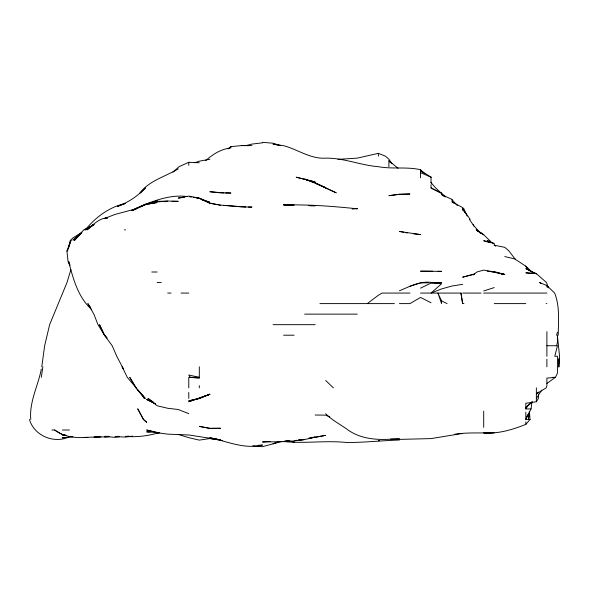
<?xml version="1.0" encoding="UTF-8"?>
<svg xmlns="http://www.w3.org/2000/svg" width="589" height="589" viewBox="0 0 589 589"><rect width="100%" height="100%" fill="white"/><g stroke="black" fill="none" stroke-linecap="round" stroke-linejoin="round"><path stroke-width="0.88" d="M538.56 394.012L538.398 398.4L536.365 401.742L525.83 403.281L525.83 408.935L531.05 408.935L531.977 401.912M559.013 358.9L559.241 366.8L558.519 366.8L558.586 365.047M558.659 363.288L558.828 358.9M558.225 335.2C558.379 321.182 559.955 306.42 554.654 293.072L546.894 285.569L539.598 282.536L541.055 283.486M528.87 413.323L528.466 419.464L529.437 411.571M558.519 366.8L559.55 356.271L557.518 336.717M41.311 377.335L42.872 366.8M41.782 366.8L44.646 345.736L49.631 324.672L66.984 282.536L70.923 269.622M556.679 345.736L557.43 342.231L557.43 335.2L556.568 335.2L557.43 332.218M41.311 369.141C38.064 385.994 29.141 401.904 30.775 419.464M67.875 250.06L70.319 240.408L72.911 237.941L81.937 232.316M68.42 248.506L70.982 240.408L70.319 240.408M527.648 414.604L525.83 419.464L530.056 419.464L529.386 411.571M69.922 265.521L68.052 261.472L66.918 250.936L70.982 240.408M531.05 408.935L525.83 419.464L525.83 412.109M525.83 408.935L527.722 405.924M536.365 398.4L541.74 390.124M454.73 434.203C467.865 432.223 481.044 433.32 494.23 432.738L483.702 432.849C498.272 434.056 512.445 429.683 525.83 424.389L530.056 419.464M139.784 193.199C149.15 180.521 165.34 176.685 178.239 168.859M85.913 229.195C96.029 216.818 109.76 206.813 125.575 203.411L117.469 206.503M81.046 233.561L74.45 240.408L83.719 229.872L92.399 225.639M140.521 192.839L145.571 187.744C137.73 196.071 128.262 202.52 117.469 206.371M531.779 402.051L525.83 407.529L532.412 401.823M172.975 172.179L179.056 166.672L188.774 162.299L199.303 162.763M538.412 392.053L536.365 393.842L546.18 387.871L546.894 385.839L546.894 378.116L555.442 377.335L557.43 373.198L557.43 356.271L554.786 356.271L557.43 345.736L546.894 345.736M80.811 233.332L72.911 240.121L81.334 233.2M205.627 160.709C212.739 154.237 221.155 149.002 230.903 147.913L230.903 146.624L241.438 145.608L251.974 145.608M228.098 148.929L230.903 146.624M367.838 303.21L378.366 295.236L382.047 293.072L409.966 293.072M546.894 383.439L555.442 377.335L552.651 377.335M131.509 210.487C148.745 202.668 167.696 194.142 187.015 196.498M91.67 226.124L84.757 229.872L93.975 224.438L85.589 229.872L93.975 224.343L87.054 229.872C93.003 224.976 98.915 218.269 107.139 217.878M133.394 210.008L146.639 204.236L157.175 202.528L146.639 204.383L157.175 201.283L167.71 201.291L158.927 201.732M133.644 210.008L136.059 208.808L132.834 210.126M420.502 288.168L431.03 283.022L441.566 283.751L431.03 293.072L441.566 288.919L452.102 285.996L462.63 284.347M474.705 274.165L473.166 274.879L476.913 272.008L483.702 270.071L504.766 274.393L501.254 274.003M146.639 203.846L136.111 208.484L146.639 203.853L157.175 200.731M399.43 290.782C409.517 286.622 419.721 280.938 431.03 282.374M132.864 210.126L136.111 208.808L115.039 214.425L104.511 218.504L107.139 218.063M474.705 273.856L462.63 277.183L473.166 274.533M277.809 442.022L273.038 443.819L277.964 442.022M159.671 432.473C148.715 435.867 137.038 437.384 125.575 436.39L129.087 436.132M158.839 432.76L157.175 433.394L159.759 432.547M199.303 398.024L209.839 394.343L188.774 401.727L198.464 398.4M194.444 162.8L199.303 161.165L209.839 159.236M483.702 290.951L494.23 287.587M409.966 286.269L419.692 283.199M69.399 436.78C54.07 444.025 34.295 435.948 29.45 419.464M281.814 441.441L262.503 446.683L252.85 445.77M245.9 145.608L251.974 144.077L262.503 142.832M356.124 208.808L357.302 208.513L352.163 209.095M391.906 163.683L388.902 159.199L385.375 156.144L378.366 153.339L357.302 158.124L337.99 159.347M65.011 437.303L62.375 437.833L72.911 436.795M309.026 438.172L315.167 437.053C305.168 439.814 294.831 441.367 284.45 441.294M165.075 201.755L166.827 201.475M218.615 439.527L209.839 438.533L199.303 440.123L188.774 437.671L178.239 434.424M309.026 438.304L325.702 435.345L315.167 437.347L311.662 437.421M132.599 436.11L125.575 437.097L115.039 436.537L119.427 436.309M462.63 433.43L431.03 438.599L399.43 439.387L390.654 439.063M119.427 436.788L115.039 437.355L104.511 436.361L108.899 436.346M284.472 441.205L289.869 440.535L283.574 441.676L262.503 441.978L270.403 441.441M184.386 197.352L178.239 198.073L188.774 196.093L199.303 198.162L209.839 203.205L220.374 205.23M108.899 436.736L93.975 437.207L100.123 436.743M100.999 436.743L83.439 437.502L86.075 437.332M294.979 440.454L296.738 440.292M298.49 440.138L304.638 439.578L298.49 439.895M87.835 437.355C76.445 438.172 63.958 437.237 54.637 429.999L51.847 429.999M399.43 440.012C381.849 440.601 364.392 442.545 346.766 442.516C325.695 440.248 304.623 443.811 283.574 441.514M158.051 201.747L167.71 201.033L178.239 201.313L172.098 201.328M399.43 438.459C381.996 440.292 363.008 440.52 348.025 429.999C340.663 424.455 332.152 420.45 325.702 413.714M108.899 436.552L104.511 436.839L108.899 436.655M258.115 445.313L262.503 445.041C244.369 449.495 227.199 441.389 209.839 437.701L220.374 439.865L188.774 434.976L167.71 434.13L157.175 432.768L146.639 429.999L157.175 432.407L146.639 431.877L150.151 431.892M312.538 205.848L315.167 205.745L309.026 205.451M420.502 282.941L428.402 282.801M431.03 282.757L441.566 282.698L431.03 282.536M431.03 177.208L420.502 172.614M357.302 208.808C332.918 206.268 308.202 204.324 283.574 205.031L294.102 204.943L283.574 204.597M124.456 229.872L125.575 229.872M66.918 250.936L67.654 250.936M151.815 272.008L157.175 272.008M157.175 282.536L161.268 282.536M167.71 293.072L171.053 293.072M181.11 293.072L188.774 293.072M420.502 293.072L460.966 293.072L462.63 303.607L460.966 293.072M462.63 293.072L481.036 293.072M483.702 293.072L546.894 293.072M319.908 303.607L367.19 303.607M367.838 303.607L394.365 303.607M399.43 303.607L409.966 303.607L420.502 297.43L431.03 302.761M494.23 303.607L525.83 303.607M546.165 303.607L546.894 303.607M304.638 314.136L357.302 314.136M273.038 324.672L315.167 324.672M283.574 335.2L294.102 335.2M199.303 366.8L199.303 377.335L188.774 377.335L188.774 387.871M62.375 429.999L69.45 429.999M241.438 145.586L249.441 145.608M245.827 207.033L220.374 205.075L209.839 203.205L199.303 198.272L196.674 197.875M248.462 207.056L251.974 207.078L241.438 206.872L223.886 205.384M315.167 415.024L325.702 415.142L329.759 416.946M432.79 271.234L420.502 271.183L441.566 271.352L438.054 271.308M223.886 192.905L209.839 191.727L220.374 192.839L230.903 193.03L225.639 192.934M65.887 435.212L62.375 435.013L65.887 435.308M196.674 198.088L199.303 198.272L209.839 202.255L201.939 199.818M487.206 271.102L494.23 271.595L504.766 274.562L494.23 272.008L489.842 271.522M548.388 287.859L546.504 282.536L536.365 273.649L525.83 272.832L533.73 273.554M262.503 142.317L273.038 143.223L280.607 145.608M309.026 205.642L311.662 205.885M413.478 233.84L420.502 234.569L399.43 231.455L403.826 232.294M199.303 378.3L190.284 377.335L188.774 375.002L199.303 377.335M286.202 204.913L288.838 205.23M64.135 434.815L62.375 434.594L54.637 429.999M189.651 196.807L191.403 197.072M193.163 197.337L194.915 197.609M209.839 438.533L222.598 440.535M424.338 173.453L420.502 169.698C406.646 166.569 392.34 169.279 378.366 166.694L378.241 166.672C360.468 165.266 343.601 157.815 325.702 158.154C310.418 159.148 297.791 149.415 283.574 145.674L273.038 144.128L278.089 145.115M405.578 232.633L407.33 232.964M488.966 242.344L483.702 240.739L494.23 243.242L494.23 245.179L504.766 247.343L508.925 250.936L515.294 259.3L525.83 266.199L527.707 269.099L525.83 266.199M504.766 256.554L515.294 259.079M294.102 442.074L291.695 441.5L294.102 442.067M304.638 179.284L296.215 177.208L315.167 181.957L305.514 179.505M462.63 303.239L463.941 303.607M188.774 413.669L178.239 409.502L167.71 408.28L157.175 405.784L147.986 398.4L153.641 402.309M314.357 182.907L304.638 179.056L315.167 182.921L325.702 187.744L315.167 183.231M445.38 196.969L441.566 193.067L431.03 187.987L441.566 193.464L435.477 187.744L431.03 182.605L431.023 177.208M155.555 403.848L146.639 399.489L155.555 403.944M493.442 243.552L487.14 240.408L489.268 241.821M441.566 300.854L441.566 303.607L437.914 293.072L441.566 300.854L447.073 303.607M441.566 193.067L441.566 194.576L452.102 199.443L452.102 201.946L453.464 203.087M452.102 201.946L462.63 207.571L463.889 208.808L467.151 216.097M431.03 177.171L420.502 170.42L422.416 172.121M494.23 245.179L495.651 246.143M441.566 194.576L444.474 196.689M398.061 168.27L388.902 160.797L388.902 166.672M525.83 266.257L532.036 272.008L536.365 273.87L525.83 268.591L532.036 272.008L536.365 273.649M325.702 380.501L333.396 387.871M491.815 242.756L489.4 240.408L490.851 242.734M91.531 309.365C77.917 297.077 73.132 278.509 68.618 261.472L69.936 264.711M478.371 231.742L476.597 229.872L483.702 234.827L476.17 229.872L483.702 234.694L489.54 240.408L490.946 242.734M106.926 337.917L104.437 335.2L99.519 324.672L104.511 335.2L112.175 345.736L116.784 356.271L123.359 368.869M106.926 337.836L104.511 335.2L97.973 324.672L93.975 314.379L87.849 303.607L90.397 307.075M452.102 199.789L457.366 205.583M137.826 389.844L145.277 398.4L136.111 388.129L129.764 377.335L136.111 387.783L127.29 377.335L122.137 366.8L123.425 368.869M388.902 160.797L390.573 162.755M480.484 233.281L473.166 224.888L469.404 219.336M136.111 387.871L144.334 398.4L142.604 395.388M462.63 210.354L462.63 208.808L470.162 219.336M462.63 208.808L464.765 212.57M546.894 285.12L548.042 287.506M473.166 224.608L473.821 226.11M431.03 182.222L431.442 183.797M546.894 285.569L546.894 286.998M546.894 331.695L546.894 356.271M546.894 359.202L546.894 366.8M536.365 387.871L536.365 401.742M525.83 421.849L525.83 424.389M483.702 411.159L483.702 427.327M431.03 184.681L431.03 187.744M420.502 169.698L420.502 177.849M378.366 153.339L378.366 156.144M199.303 385.596L199.303 387.871M188.774 162.299L188.774 165.354M188.774 392.384L188.774 398.4M209.839 394.181L199.303 398.606L188.774 400.814L199.303 398.4L209.839 394.181M107.139 217.959L104.511 218.504L107.139 217.915M399.43 194.267L388.902 195.673L399.43 194.326L409.966 194.002L399.43 194.267M379.64 440.535L378.366 440.668L379.64 440.535M220.374 428.262L209.839 428.431L199.303 426.392L209.839 428.291L220.374 428.262M325.702 187.972L315.167 182.921L336.238 192.839L325.702 187.972M146.639 422.261L143.473 419.464L137.789 408.935L143.473 419.464L146.639 422.261"/></g></svg>
